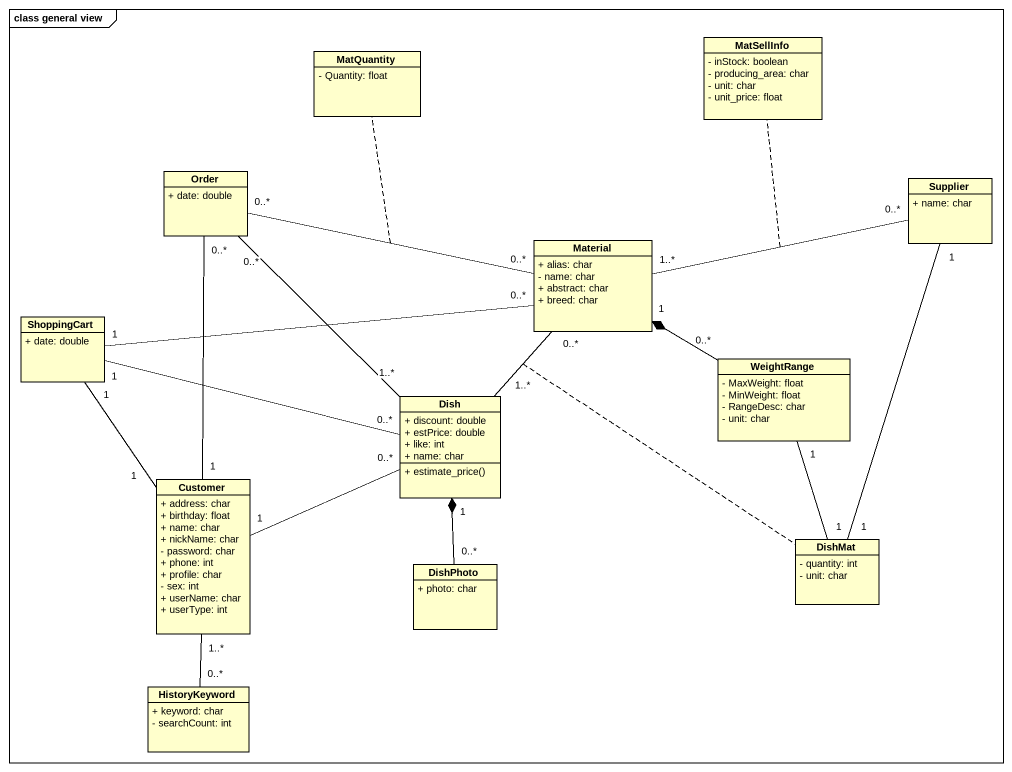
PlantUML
@startuml
mainframe class general view
hide circle
hide empty members
skinparam classAttributeIconSize 0
class MatQuantity {
  - Quantity: float
}
class MatSellInfo {
  - inStock: boolean
  - producing_area: char
  - unit: char
  - unit_price: float
}
class Order {
  + date: double
}
class Supplier {
  + name: char
}
class Material {
  + alias: char
  - name: char
  + abstract: char
  + breed: char
}
class ShoppingCart {
  + date: double
}
class WeightRange {
  - MaxWeight: float
  - MinWeight: float
  - RangeDesc: char
  - unit: char
}
class Dish {
  + discount: double
  + estPrice: double
  + like: int
  + name: char
  + estimate_price()
}
class Customer {
  + address: char
  + birthday: float
  + name: char
  + nickName: char
  - password: char
  + phone: int
  + profile: char
  - sex: int
  + userName: char
  + userType: int
}
class DishPhoto {
  + photo: char
}
class DishMat {
  - quantity: int
  - unit: char
}
class HistoryKeyword {
  + keyword: char
  - searchCount: int
}
Order "0..*" -right- "0..*" Material
(Order, Material) .. MatQuantity
Material "1..*" -right- "0..*" Supplier
(Material, Supplier) .. MatSellInfo
ShoppingCart "1" -right- "0..*" Material
ShoppingCart "1" -right- "0..*" Dish
WeightRange "0..*" -left-* "1" Material
WeightRange "1" -- "1" DishMat
Dish "1..*" -up- "0..*" Order
Dish "1..*" -up- "0..*" Material
(Dish, Material) .. DishMat
Dish "0..*" -left- "1" Customer
Customer "1" -up- "0..*" Order
Customer "1" -up- "1" ShoppingCart
Customer "1..*" -- "0..*" HistoryKeyword
DishPhoto "0..*" -up-* "1" Dish
DishMat "1" -up- "1" Supplier
@enduml
